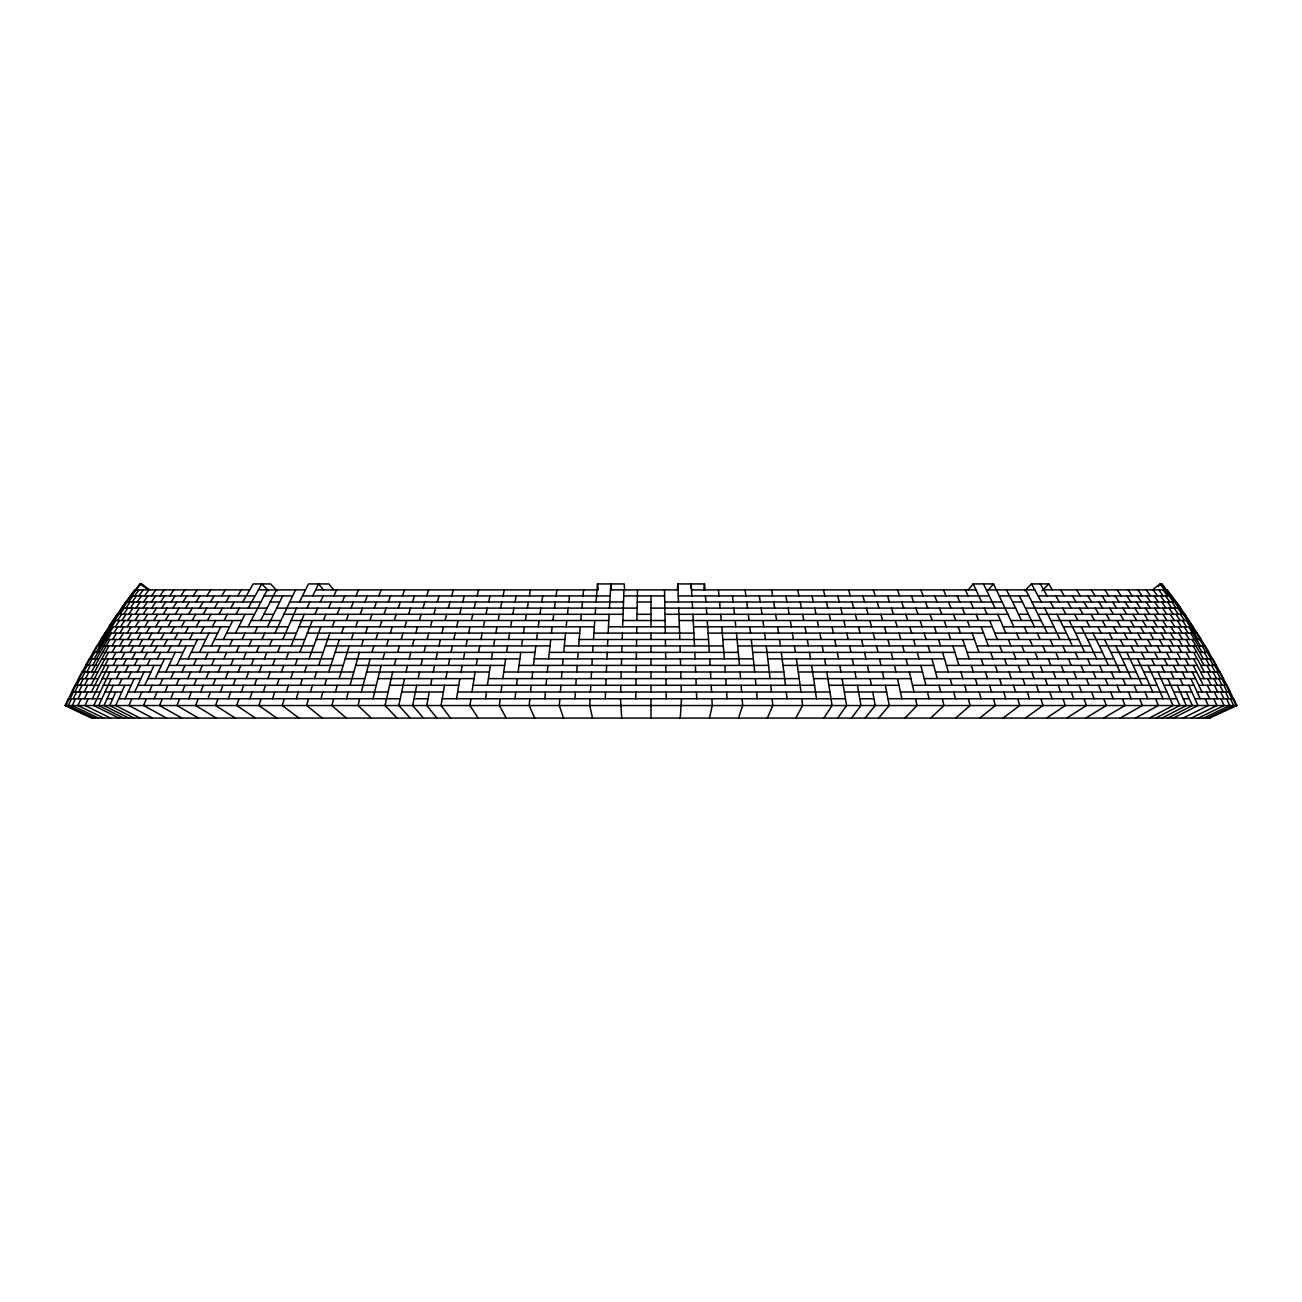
<?xml version="1.0" encoding="UTF-8"?>
<svg xmlns="http://www.w3.org/2000/svg" width="1302" height="1302" viewBox="0 0 1302 1302"><rect width="100%" height="100%" fill="white"/><g stroke="black" fill="none" stroke-linecap="round" stroke-linejoin="round"><path stroke-width="1.5" d="M635.75 698.751L635.832 692.013M635.929 685.291L636.011 678.635M636.108 671.995L636.206 665.403M636.287 658.861L636.385 652.367M636.499 645.906L636.597 639.494M636.694 633.114L636.808 626.799M636.906 620.517L637.475 589.887M620.501 698.751L621.721 718.069M620.68 692.013L620.859 685.291M621.038 678.635L621.217 671.995M621.412 665.403L621.591 658.861M621.803 652.367L621.998 645.906M622.193 639.494L622.405 633.114M622.616 626.799L623.967 589.887M605.284 698.751L605.544 692.013M605.804 685.291L606.081 678.635M606.358 671.995L606.634 665.403M606.927 658.861L607.22 652.367M607.513 645.906L607.822 639.494M590.099 698.751L589.757 705.538L592.524 718.069M608.132 633.114L609.108 614.3M590.441 692.013L590.783 685.291M591.157 678.635L591.515 671.995M609.45 608.115L610.833 583.931L611.452 589.887M591.889 665.403L592.28 658.861M592.67 652.367L593.077 645.906M574.947 698.751L575.37 692.013M593.484 639.494L594.754 620.517M575.809 685.291L576.265 678.635M677.382 589.887L677.789 583.931L704.512 583.931L704.984 589.887M576.721 671.995L577.193 665.403M595.193 614.3L595.632 608.115M559.844 698.751L559.339 705.538L563.489 718.069M577.681 658.861L578.169 652.367M596.088 601.996L597.488 583.931L624.211 583.931L624.618 589.887M560.365 692.013L560.885 685.291M578.658 645.906L580.22 626.799M561.422 678.635L561.976 671.995M562.545 665.403L563.115 658.861M580.757 620.517L581.31 614.3M544.806 698.751L545.408 692.013M563.701 652.367L565.54 633.114M581.864 608.115L582.433 601.996M546.026 685.291L546.661 678.635M583.003 595.925L583.589 589.887M529.849 698.751L529.182 705.538L534.683 718.069M547.296 671.995L547.947 665.403M690.76 587.902L691.167 583.931L691.867 595.925M566.175 626.799L566.809 620.517M530.532 692.013L531.232 685.291M548.63 658.861L550.713 639.494M567.477 614.3L568.144 608.115M531.948 678.635L532.681 671.995M680.279 718.069L681.499 698.751M514.974 698.751L515.738 692.013M568.828 601.996L569.511 595.925M533.429 665.403L535.773 645.906M551.446 633.114L552.178 626.799M516.536 685.291L517.333 678.635M500.196 698.751L499.366 705.538L506.218 718.069M552.927 620.517L553.692 614.3M518.163 671.995L520.735 652.367M501.042 692.013L501.921 685.291M536.587 639.494L537.417 633.114M554.473 608.115L555.27 601.996M703.698 589.887L704.512 583.931M538.263 626.799L539.109 620.517M556.068 595.925L556.882 589.887M485.516 698.751L486.443 692.013M502.8 678.635L505.599 658.861M521.63 645.906L522.541 639.494M539.988 614.3L540.867 608.115M470.933 698.751L469.941 705.538L478.127 718.069M487.404 685.291L490.398 665.403M523.469 633.114L524.413 626.799M541.778 601.996L542.69 595.925M506.576 652.367L507.568 645.906M471.959 692.013L475.149 671.995M525.373 620.517L526.35 614.3M456.497 698.751L459.866 678.635M508.577 639.494L509.603 633.114M491.44 658.861L492.514 652.367M527.343 608.115L528.368 601.996M444.568 685.291L441.036 705.538L450.525 718.069M510.644 626.799L511.719 620.517M493.604 645.906L494.711 639.494M476.272 665.403L477.395 658.861M529.393 595.925L530.435 589.887M512.809 614.3L513.916 608.115M429.269 692.013L426.779 705.538L436.919 718.069M461.038 671.995L462.243 665.403M478.566 652.367L479.738 645.906M495.834 633.114L496.99 626.799M515.039 601.996L516.178 595.925M445.805 678.635L447.074 671.995M498.161 620.517L499.35 614.3M416.705 685.291L412.685 705.538L423.459 718.069M463.479 658.861L464.733 652.367M480.943 639.494L482.179 633.114M430.571 685.291L431.89 678.635M448.36 665.403L449.678 658.861M500.57 608.115L501.791 601.996M404.499 678.635L398.77 705.538L410.163 718.069M466.002 645.906L467.304 639.494M483.433 626.799L484.702 620.517M433.224 671.995L434.608 665.403M451.029 652.367L452.396 645.906M503.044 595.925L504.33 589.887M468.639 633.114L469.989 626.799M486.004 614.3L487.322 608.115M418.105 678.635L419.537 671.995M392.651 671.995L385.001 705.538L397.029 718.069M436.024 658.861L437.456 652.367M709.476 718.069L712.243 705.538L711.901 698.751M453.796 639.494L455.212 633.114M471.373 620.517L472.772 614.3M488.657 601.996L490.024 595.925M421.002 665.403L422.499 658.861M372.958 698.751L381.193 665.403M438.92 645.906L440.418 639.494M406.012 671.995L407.559 665.403M456.677 626.799L458.141 620.517M359.661 698.751L358.05 705.538L371.282 718.069M474.188 608.115L475.637 601.996M424.029 652.367L425.591 645.906M441.931 633.114L443.477 626.799M459.655 614.3L461.185 608.115M409.154 658.861L410.765 652.367M477.118 595.925L478.615 589.887M361.305 692.013L370.11 658.861M346.544 698.751L348.269 692.013M394.294 665.403L395.954 658.861M427.17 639.494L428.797 633.114M333.654 698.751L331.896 705.538L346.316 718.069M445.056 620.517L446.667 614.3M462.731 601.996L464.309 595.925M412.409 645.906L414.085 639.494M430.441 626.799L432.118 620.517M397.663 652.367L399.405 645.906M350.026 685.291L359.433 652.367M448.295 608.115L449.955 601.996M335.444 692.013L337.267 685.291M320.959 698.751L322.831 692.013M382.951 658.861L384.741 652.367M415.81 633.114L417.551 626.799M308.509 698.751L306.621 705.538L322.18 718.069M433.826 614.3L435.568 608.115M401.179 639.494L402.985 633.114M451.648 595.925L453.373 589.887M339.155 678.635L349.164 645.906M386.564 645.906L388.419 639.494M419.325 620.517L421.132 614.3M324.735 685.291L326.688 678.635M310.446 692.013L312.415 685.291M437.326 601.996L439.116 595.925M284.308 698.751L282.274 705.538L298.939 718.069M296.286 698.751L298.288 692.013M371.981 652.367L373.902 645.906M404.824 626.799L406.696 620.517M422.971 608.115L424.843 601.996M390.323 633.114L392.26 626.799M328.69 671.995L339.317 639.494M314.449 678.635L316.516 671.995M375.855 639.494L377.84 633.114M408.6 614.3L410.537 608.115M286.375 692.013L288.491 685.291M300.339 685.291L302.438 678.635M261.1 698.751L258.952 705.538L276.675 718.069M272.574 698.751L274.706 692.013M361.435 645.906L363.47 639.494M394.229 620.517L396.231 614.3M426.73 595.925L428.667 589.887M379.875 626.799L381.925 620.517M318.632 665.403L329.878 633.114M412.506 601.996L414.508 595.925M738.511 718.069L742.661 705.538L742.156 698.751M304.587 671.995L306.767 665.403M238.982 698.751L236.704 705.538L255.436 718.069M290.671 678.635L292.885 671.995M249.903 698.751L252.165 692.013M263.313 692.013L265.559 685.291M276.903 685.291L279.133 678.635M365.553 633.114L367.669 626.799M398.266 608.115L400.332 601.996M351.296 639.494L353.46 633.114M384.025 614.3L386.157 608.115M309.013 658.861L320.894 626.799M217.971 698.751L215.595 705.538L235.271 718.069M369.817 620.517L372.014 614.3M228.338 698.751L230.714 692.013M241.309 692.013L243.686 685.291M281.427 671.995L283.771 665.403M295.147 665.403L297.458 658.861M402.432 595.925L404.58 589.887M254.492 685.291L256.868 678.635M267.87 678.635L270.23 671.995M355.658 626.799L357.904 620.517M341.563 633.114L343.858 626.799M388.338 601.996L390.535 595.925M198.164 698.751L195.674 705.538L216.246 718.069M374.244 608.115L376.506 601.996M207.913 698.751L210.419 692.013M220.429 692.013L222.935 685.291M299.818 652.367L312.334 620.517M233.172 685.291L235.662 678.635M246.127 678.635L248.617 671.995M272.639 665.403L275.096 658.861M286.147 658.861L288.588 652.367M259.293 671.995L261.767 665.403M360.198 614.3L362.526 608.115M346.186 620.517L348.578 614.3M179.595 698.751L176.991 705.538L198.425 718.069M188.725 698.751L191.329 692.013M332.27 626.799L334.695 620.517M378.817 595.925L381.16 589.887M200.72 692.013L203.34 685.291M212.991 685.291L215.611 678.635M225.49 678.635L228.11 671.995M291.078 645.906L304.229 614.3M162.311 698.751L159.625 705.538L181.824 718.069M238.217 671.995L240.837 665.403M277.603 652.367L280.174 645.906M364.885 601.996L367.278 595.925M251.156 665.403L253.76 658.861M264.29 658.861L266.877 652.367M170.79 698.751L173.508 692.013M350.987 608.115L353.444 601.996M182.264 692.013L184.982 685.291M337.153 614.3L339.659 608.115M146.377 698.751L143.594 705.538L166.526 718.069M194.014 685.291L196.748 678.635M323.401 620.517L325.956 614.3M206.025 678.635L208.759 671.995M154.173 698.751L156.989 692.013M218.28 671.995L221.031 665.403M230.78 665.403L233.514 658.861M282.778 639.494L296.579 608.115M243.507 658.861L246.224 652.367M256.413 652.367L259.131 645.906M269.514 645.906L272.199 639.494M131.827 698.751L128.963 705.538L152.546 718.069M165.077 692.013L167.909 685.291M355.951 595.925L358.489 589.887M176.275 685.291L179.123 678.635M342.214 601.996L344.802 595.925M138.923 698.751L141.82 692.013M187.781 678.635L190.629 671.995M328.56 608.115L331.196 601.996M124.78 685.291L115.748 705.538L139.949 718.069M199.531 671.995L202.396 665.403M149.225 692.013L152.139 685.291M314.97 614.3L317.672 608.115M115.715 692.013L109.694 705.538L134.155 718.069M211.559 665.403L214.423 658.861M125.073 698.751L134.204 678.635M223.814 658.861L226.678 652.367M767.317 718.069L772.818 705.538L772.151 698.751M113.225 685.291L104.014 705.538L128.735 718.069M159.853 685.291L162.799 678.635M236.313 652.367L239.145 645.906M249.007 645.906L251.839 639.494M261.881 639.494L264.697 633.114M274.934 633.114L295.505 589.887M111.256 678.635L98.708 705.538L123.657 718.069M170.79 678.635L173.752 671.995M134.757 692.013L143.969 671.995M182.02 671.995L184.998 665.403M144.782 685.291L154.075 665.403M333.882 595.925L336.616 589.887M193.542 665.403L196.504 658.861M88.162 698.751L85.069 705.538L110.637 718.069M205.309 658.861L208.287 652.367M320.39 601.996L323.173 595.925M306.995 608.115L309.827 601.996M155.133 678.635L164.491 658.861M217.336 652.367L220.315 645.906M81.049 698.751L77.908 705.538L103.802 718.069M109.791 671.995L93.777 705.538L118.954 718.069M229.591 645.906L232.553 639.494M242.058 639.494L245.004 633.114M165.793 671.995L175.2 652.367M254.72 633.114L257.65 626.799M267.561 626.799L282.648 595.925M75.483 698.751L72.31 705.538L98.464 718.069M92.312 698.751L108.831 665.403M71.512 698.751L68.306 705.538L94.639 718.069M176.763 665.403L186.219 645.906M1210.421 718.069L91.579 718.069L65.1 705.538L68.306 698.751L101.735 698.751M69.104 698.751L65.897 705.538L92.344 718.069M84.418 698.751L87.608 692.013M188.025 658.861L197.481 639.494M118.824 685.291L121.997 678.635M78.071 698.751L81.31 692.013M199.548 652.367L209.02 633.114M73.303 698.751L76.558 692.013M211.331 645.906L220.787 626.799M312.692 595.925L318.551 583.931L323.58 589.887M70.113 698.751L73.384 692.013M91.352 692.013L108.359 658.861M127.921 678.635L131.144 671.995M223.342 639.494L232.781 620.517M299.476 601.996L308.476 583.931L328.853 583.931L333.719 589.887M68.518 698.751L71.805 692.013M235.581 633.114L244.988 614.3M248.015 626.799L267.203 589.887M260.644 620.517L276.382 589.887M84.272 692.013L87.559 685.291M137.377 671.995L140.632 665.403M78.738 692.013L82.059 685.291M116.448 678.635L119.735 671.995M74.784 692.013L78.136 685.291M147.175 665.403L150.446 658.861M72.391 692.013L75.76 685.291M90.896 685.291L108.391 652.367M125.269 671.995L128.589 665.403M157.298 658.861L160.602 652.367M84.614 685.291L88.015 678.635M79.894 685.291L83.312 678.635M134.431 665.403L137.784 658.861M167.73 652.367L171.05 645.906M76.753 685.291L80.187 678.635M114.592 671.995L117.977 665.403M75.174 685.291L78.608 678.635M90.928 678.635L108.912 645.906M178.472 645.906L181.792 639.494M143.952 658.861L147.338 652.367M123.104 665.403L126.538 658.861M189.49 639.494L192.826 633.114M85.476 678.635L88.943 671.995M81.554 678.635L85.069 671.995M153.799 652.367L157.2 645.906M200.768 633.114L204.105 626.799M79.21 678.635L82.726 671.995M212.291 626.799L215.627 620.517M113.225 665.403L116.724 658.861M131.99 658.861L135.457 652.367M163.971 645.906L167.388 639.494M224.058 620.517L227.394 614.3M236.053 614.3L239.373 608.115M91.466 671.995L109.921 639.494M248.226 608.115L261.751 583.931L268.537 590.799M141.218 652.367L144.717 645.906M174.435 639.494L177.869 633.114M86.811 671.995L90.375 665.403M83.702 671.995L87.283 665.403M121.444 658.861L124.976 652.367M82.14 671.995L85.737 665.403M185.193 633.114L188.644 626.799M795.782 718.069L802.634 705.538L801.804 698.751M150.788 645.906L154.32 639.494M196.211 626.799L199.678 620.517M112.363 658.861L115.959 652.367M130.037 652.367L133.618 645.906M92.507 665.403L111.402 633.114M160.683 639.494L164.231 633.114M207.506 620.517L210.957 614.3M88.65 665.403L92.296 658.861M86.323 665.403L89.984 658.861M219.029 614.3L222.479 608.115M138.989 645.906L142.602 639.494M170.887 633.114L174.452 626.799M230.78 608.115L234.23 601.996M120.289 652.367L123.934 645.906M242.742 601.996L253.19 583.931L270.588 583.931L277.228 590.799M181.385 626.799L184.949 620.517M94.021 658.861L113.372 626.799M148.282 639.494L151.911 633.114M111.988 652.367L115.683 645.906M128.589 645.906L132.267 639.494M90.961 658.861L94.688 652.367M192.159 620.517L195.739 614.3M89.415 658.861L93.174 652.367M157.9 633.114L161.562 626.799M203.193 614.3L206.774 608.115M137.263 639.494L140.974 633.114M119.621 645.906L123.364 639.494M214.488 608.115L218.052 601.996M167.844 626.799L171.506 620.517M225.995 601.996L229.559 595.925M96.039 652.367L115.813 620.517M93.744 652.367L97.569 645.906M112.118 645.906L115.911 639.494M146.263 633.114L150.007 626.799M237.729 595.925L241.277 589.887M127.645 639.494L131.421 633.114M178.065 620.517L181.759 614.3M188.595 614.3L192.289 608.115M155.622 626.799L159.381 620.517M119.459 639.494L123.299 633.114M136.026 633.114L139.835 626.799M199.385 608.115L203.079 601.996M98.513 645.906L118.71 614.3M96.999 645.906L100.889 639.494M165.289 620.517L169.065 614.3M210.419 601.996L214.114 595.925M112.737 639.494L116.627 633.114M127.189 633.114L131.063 626.799M144.75 626.799L148.607 620.517M221.698 595.925L225.392 589.887M175.249 614.3L179.058 608.115M101.458 639.494L125.301 603.526M119.784 633.114L123.723 626.799M153.815 620.517L157.705 614.3M185.519 608.115L189.327 601.996M117.245 614.3L100.71 639.494L103.721 639.494M135.278 626.799L139.2 620.517M196.049 601.996L199.873 595.925M113.827 633.114L117.815 626.799M163.222 614.3L167.112 608.115M127.205 626.799L131.193 620.517M143.725 620.517L147.679 614.3M206.839 595.925L210.664 589.887M172.922 608.115L176.844 601.996M120.581 626.799L124.618 620.517M152.513 614.3L156.5 608.115M135.017 620.517L139.037 614.3M182.915 601.996L186.853 595.925M115.406 626.799L119.491 620.517M161.643 608.115L165.647 601.996M193.201 595.925L197.139 589.887M823.873 718.069L832.059 705.538L826.851 671.995M127.726 620.517L131.811 614.3M125.838 601.996L108.733 626.799L229.575 626.799M143.187 614.3L147.256 608.115M121.867 620.517L126.001 614.3M171.083 601.996L175.119 595.925M117.457 620.517L121.623 614.3M135.245 614.3L139.379 608.115M151.699 608.115L155.801 601.996M180.815 595.925L184.868 589.887M128.719 614.3L132.902 608.115M160.553 601.996L164.67 595.925M143.139 608.115L147.305 601.996M123.625 614.3L127.84 608.115M119.979 614.3L124.227 608.115M169.732 595.925L173.866 589.887M135.961 608.115L140.177 601.996M151.374 601.996L155.573 595.925M130.2 608.115L134.464 601.996M125.855 608.115L130.151 601.996M143.562 601.996L147.826 595.925M159.951 595.925L164.182 589.887M837.739 718.069L846.577 705.538L842.134 678.635M134.741 589.887L121.33 608.115L266.78 608.115M122.958 608.115L127.287 601.996M137.149 601.996L141.462 595.925M151.52 595.925L155.817 589.887M132.137 601.996L136.482 595.925M128.54 601.996L132.934 595.925M144.473 595.925L148.819 589.887M126.392 601.996L139.802 583.931L141.918 583.931L149.6 589.887M138.793 595.925L143.204 589.887M134.529 595.925L138.972 589.887M131.681 595.925L140.681 583.931M851.475 718.069L860.964 705.538L857.432 685.291M865.081 718.069L875.221 705.538L872.731 692.013M968.281 589.887L973.147 583.931L993.524 583.931L1013.851 626.799M878.541 718.069L889.315 705.538L885.295 685.291M988.348 589.887L993.524 583.931M904.971 718.069L916.999 705.538L915.534 698.751M1024.772 590.799L1031.412 583.931L1048.81 583.931L1052.358 589.887M1041.877 590.799L1048.81 583.931M930.718 718.069L943.95 705.538L942.339 698.751M955.684 718.069L970.104 705.538L968.346 698.751M979.82 718.069L995.379 705.538L993.491 698.751M1152.4 589.887L1160.082 583.931L1162.198 583.931L1192.518 626.799M1158.227 586.307L1161.319 583.931L1179.042 608.115M1003.061 718.069L1019.726 705.538L1017.692 698.751M1025.325 718.069L1043.048 705.538L1040.9 698.751M1046.564 718.069L1065.296 705.538L1063.018 698.751M1066.729 718.069L1086.405 705.538L1084.029 698.751M1085.754 718.069L1106.326 705.538L1103.836 698.751M1103.575 718.069L1125.009 705.538L1122.405 698.751M1120.176 718.069L1142.375 705.538L1139.689 698.751M1135.474 718.069L1158.406 705.538L1155.623 698.751M1149.454 718.069L1173.037 705.538L1158.031 671.995M1155.932 718.069L1179.824 705.538L1167.796 678.635M1162.051 718.069L1186.252 705.538L1177.22 685.291M1167.845 718.069L1192.306 705.538L1186.285 692.013M1173.265 718.069L1197.986 705.538L1188.775 685.291M1183.046 718.069L1208.223 705.538L1205.164 698.751M1191.363 718.069L1216.931 705.538L1213.838 698.751M1198.198 718.069L1224.092 705.538L1220.951 698.751M1203.536 718.069L1229.69 705.538L1226.517 698.751M1207.361 718.069L1233.694 705.538L1230.488 698.751M1209.656 718.069L1236.9 705.538L1233.694 698.751L1194.992 698.751M134.562 589.887L249.642 589.887M258.301 589.887L305.433 589.887M315.605 589.887L597.016 589.887M610.475 589.887L678.033 589.887M691.525 589.887L976.012 589.887L981.61 601.996M983.449 583.931L986.395 589.887L1034.797 589.887L1041.405 601.996M1040.249 583.931L1043.699 589.887L1164.606 589.887L1173.46 601.996M1165.843 589.887L1167.438 589.887M130.07 595.925L254.883 595.925M263.883 595.925L292.413 595.925M302.438 595.925L610.133 595.925M623.739 595.925L664.638 595.925M677.789 583.931L678.261 595.925L989.308 595.925L995.005 608.115M999.562 595.925L1028.873 595.925L1047.28 633.114M1038.117 595.925L1170.319 595.925M125.659 601.996L260.595 601.996M269.937 601.996L279.539 601.996M289.386 601.996L623.512 601.996M637.248 601.996L651 601.996M664.752 601.996L1002.524 601.996M1006.495 589.887L1012.614 601.996L1022.461 601.996L1034.439 626.799M1032.063 601.996L1176.341 601.996L1180.67 608.115L1025.537 608.115M276.463 608.115L637.134 608.115M651 608.115L1015.609 608.115L1021.435 620.517M117.05 614.3L254.199 614.3M263.688 614.3L273.453 614.3M283.462 614.3L623.056 614.3M637.02 614.3L651 614.3M664.98 614.3L1008.285 614.3M1018.538 614.3L1028.547 614.3M1038.312 614.3L1184.95 614.3L1188.4 620.517M112.867 620.517L241.798 620.517M251.091 620.517L280.565 620.517M290.916 620.517L608.783 620.517M622.828 620.517L665.094 620.517M678.716 608.115L679.172 620.517L1000.489 620.517L1005.811 633.114M1011.084 620.517L1041.356 620.517M1044.627 608.115L1050.909 620.517L1187.489 620.517L1195.627 633.114M238.657 626.799L288.149 626.799M298.825 626.799L594.314 626.799M608.457 626.799L679.384 626.799M693.543 626.799L992.254 626.799L997.316 639.494M1003.175 626.799L1053.985 626.799L1059.942 639.494M1057.012 614.3L1063.343 626.799L1190.288 626.799L1198.279 639.494M1191.59 626.799L1193.267 626.799L1184.755 614.3M104.681 633.114L106.373 633.114M107.675 633.114L217.58 633.114M226.434 633.114L296.189 633.114M307.191 633.114L579.699 633.114M593.891 633.114L693.868 633.114L694.487 645.906M707.246 620.517L708.109 633.114L983.58 633.114L988.381 645.906M994.809 633.114L1066.419 633.114L1072.409 645.906M1069.219 620.517L1075.566 633.114L1192.648 633.114L1200.46 645.906M1194.325 633.114L1197.319 633.114L1201.29 639.494L1196.587 639.494M105.413 639.494L205.797 639.494M214.423 639.494L304.684 639.494M315.995 639.494L564.922 639.494M579.178 639.494L708.516 639.494L709.33 652.367M721.78 626.799L722.822 639.494L974.449 639.494L979.006 652.367M986.005 639.494L1078.658 639.494L1084.664 652.367M1081.213 626.799L1087.577 639.494L1194.52 639.494L1202.153 652.367M101.54 645.906L96.804 645.906L92.979 652.367L99.847 652.367M103.623 645.906L194.275 645.906M202.64 645.906L313.619 645.906M325.256 645.906L550.014 645.906M564.303 645.906L723.342 645.906L724.319 658.861M736.46 633.114L737.697 645.906L964.896 645.906L969.193 658.861M976.744 645.906L1090.669 645.906L1096.691 658.861M1092.98 633.114L1099.36 645.906L1195.92 645.906L1203.373 658.861M1198.377 645.906L1205.196 645.906L1209.021 652.367L1199.679 652.367M102.321 652.367L182.996 652.367M191.117 652.367L322.994 652.367M334.94 652.367L534.976 652.367M549.314 652.367L738.299 652.367L739.455 665.403M751.287 639.494L752.686 652.367L954.919 652.367L958.972 665.403M967.061 652.367L1102.452 652.367L1108.458 665.403M1104.519 639.494L1110.883 652.367L1196.831 652.367L1204.106 665.403M98.626 658.861L89.22 658.861L85.541 665.403L97.894 665.403M101.491 658.861L172.01 658.861M179.855 658.861L332.807 658.861M345.03 658.861L519.856 658.861M534.194 658.861L753.37 658.861L754.704 671.995M766.227 645.906L767.806 658.861L944.536 658.861L948.328 671.995M956.97 658.861L1113.975 658.861L1119.98 671.995M1115.781 645.906L1122.145 658.861L1197.254 658.861L1204.334 671.995M1200.509 658.861L1212.78 658.861L1216.459 665.403L1200.835 665.403M101.165 665.403L161.302 665.403M168.869 665.403L343.028 665.403M355.544 665.403L504.655 665.403M518.993 665.403L768.571 665.403L770.052 678.635M781.265 652.367L783.007 665.403L933.729 665.403L937.294 678.635M946.456 665.403L1125.237 665.403L1131.21 678.635M1126.8 652.367L1133.131 665.403L1197.189 665.403L1204.073 678.635M97.666 671.995L81.945 671.995L78.413 678.635L97.927 678.635M101.328 671.995L150.902 671.995M158.177 671.995L353.672 671.995M366.464 671.995L489.373 671.995M503.711 671.995L783.837 671.995L785.464 685.291M796.401 658.861L798.289 671.995L922.532 671.995L925.852 685.291M935.536 671.995L1136.207 671.995L1142.147 685.291M1137.509 658.861L1143.823 671.995L1196.619 671.995L1203.308 685.291M1200.672 671.995L1220.055 671.995L1223.587 678.635L1200.005 678.635M101.995 678.635L140.828 678.635M147.81 678.635L364.706 678.635M377.792 678.635L474.058 678.635M488.38 678.635L799.2 678.635L800.958 692.013M811.602 665.403L813.62 678.635L910.944 678.635L914.037 692.013M924.208 678.635L1146.867 678.635L1152.775 692.013M1147.925 665.403L1154.19 678.635L1195.562 678.635L1202.039 692.013M98.692 685.291L74.979 685.291L71.61 692.013L99.961 692.013M103.167 685.291L131.079 685.291M137.752 685.291L376.148 685.291M389.493 685.291L458.711 685.291M473 685.291L814.596 685.291L816.484 698.751M829 685.291L898.982 685.291L901.847 698.751M912.507 685.291L1157.218 685.291L1163.077 698.751M1164.248 685.291L1193.983 685.291L1200.265 698.751M1198.833 685.291L1227.021 685.291L1230.39 692.013L1197.156 692.013M104.844 692.013L121.688 692.013M128.052 692.013L387.963 692.013M401.569 692.013L443.364 692.013M457.588 692.013L830.041 692.013M844.412 692.013L886.662 692.013M900.431 692.013L1167.243 692.013M1173.948 692.013L1191.916 692.013M107.008 698.751L112.672 698.751M118.694 698.751L400.153 698.751M414.003 698.751L428.016 698.751M442.175 698.751L845.503 698.751M859.825 698.751L873.984 698.751M887.997 698.751L1176.927 698.751M1183.306 698.751L1189.328 698.751M65.1 705.538L1236.9 705.538M139.802 583.931L148.395 589.887M1160.082 583.931L1164.606 589.887M1167.259 589.887L1176.341 601.996M1163.028 589.887L1167.471 595.925M1158.796 589.887L1163.207 595.925M1153.181 589.887L1157.527 595.925M1165.518 595.925L1169.863 601.996M1146.183 589.887L1150.48 595.925M1160.538 595.925L1164.851 601.996M1176.162 601.996L1184.95 614.3M1171.849 601.996L1176.145 608.115M1154.174 595.925L1158.438 601.996M1137.818 589.887L1142.049 595.925M1167.536 601.996L1171.8 608.115M1146.427 595.925L1150.626 601.996M1177.773 608.115L1182.021 614.3M1161.823 601.996L1166.039 608.115M1128.134 589.887L1132.268 595.925M1174.16 608.115L1178.375 614.3M1154.695 601.996L1158.861 608.115M1137.33 595.925L1141.447 601.996M1169.098 608.115L1173.281 614.3M1183.29 614.3L1187.489 620.517M1117.132 589.887L1121.185 595.925M1180.377 614.3L1184.543 620.517M1162.621 608.115L1166.755 614.3M1146.199 601.996L1150.301 608.115M1175.999 614.3L1180.133 620.517M1126.881 595.925L1130.917 601.996M1170.189 614.3L1174.274 620.517M1154.744 608.115L1158.813 614.3M1186.187 620.517L1190.288 626.799M1136.353 601.996L1140.357 608.115M1104.861 589.887L1108.799 595.925M1182.509 620.517L1186.594 626.799M1162.963 614.3L1166.983 620.517M1115.147 595.925L1119.085 601.996M1145.5 608.115L1149.487 614.3M1177.382 620.517L1181.419 626.799M1193.071 626.799L1197.124 633.114M1193.527 628.378L1200.542 639.494M1125.156 601.996L1129.078 608.115M1188.628 626.799L1192.648 633.114M1170.807 620.517L1174.795 626.799M1154.321 614.3L1158.275 620.517M1091.336 589.887L1095.161 595.925M1184.185 626.799L1188.173 633.114M1134.888 608.115L1138.778 614.3M1102.127 595.925L1105.951 601.996M1162.8 620.517L1166.722 626.799M1178.277 626.799L1182.216 633.114M1144.295 614.3L1148.185 620.517M1112.673 601.996L1116.481 608.115M1190.598 633.114L1194.52 639.494M1122.942 608.115L1126.751 614.3M1170.937 626.799L1174.811 633.114M1153.393 620.517L1157.25 626.799M1076.608 589.887L1080.302 595.925M1185.373 633.114L1189.263 639.494M1087.886 595.925L1091.581 601.996M1201.111 639.494L1205.001 645.906M1199.598 639.494L1203.487 645.906M1132.935 614.3L1136.711 620.517M1178.701 633.114L1182.542 639.494M1162.165 626.799L1165.974 633.114M1098.921 601.996L1102.615 608.115M1142.619 620.517L1146.378 626.799M1192.079 639.494L1195.92 645.906M1109.711 608.115L1113.405 614.3M1170.579 633.114L1174.355 639.494M1204.431 645.906L1208.256 652.367M1186.089 639.494L1189.882 645.906M1151.993 626.799L1155.737 633.114M1120.241 614.3L1123.935 620.517M1202.153 645.906L1205.961 652.367M1060.723 589.887L1064.271 595.925M1072.441 595.925L1076.005 601.996M1130.494 620.517L1134.156 626.799M1178.636 639.494L1182.379 645.906M1161.026 633.114L1164.737 639.494M1083.948 601.996L1087.512 608.115M1193.088 645.906L1196.831 652.367M1095.226 608.115L1098.807 614.3M1140.438 626.799L1144.1 633.114M1208.826 652.367L1212.585 658.861M1207.312 652.367L1211.039 658.861M1169.733 639.494L1173.411 645.906M1106.261 614.3L1109.841 620.517M1204.252 652.367L1207.979 658.861M1186.317 645.906L1190.012 652.367M1150.089 633.114L1153.718 639.494M1117.051 620.517L1120.615 626.799M1031.412 583.931L1034.797 589.887M1055.841 595.925L1059.258 601.996M1043.699 589.887L1047.117 595.925M1178.066 645.906L1181.711 652.367M1159.398 639.494L1163.012 645.906M1127.548 626.799L1131.112 633.114M1067.77 601.996L1071.221 608.115M1212.016 658.861L1215.677 665.403M1193.608 652.367L1197.254 658.861M1209.704 658.861L1213.35 665.403M1079.521 608.115L1082.971 614.3M1137.769 633.114L1141.317 639.494M1091.043 614.3L1094.494 620.517M1205.864 658.861L1209.493 665.403M1186.041 652.367L1189.637 658.861M1168.382 645.906L1171.963 652.367M1102.322 620.517L1105.789 626.799M1147.68 639.494L1151.212 645.906M1216.263 665.403L1219.86 671.995M1214.717 665.403L1218.298 671.995M1113.356 626.799L1116.807 633.114M1193.641 658.861L1197.189 665.403M1177.024 652.367L1180.556 658.861M1211.625 665.403L1215.189 671.995M1157.283 645.906L1160.782 652.367M1124.131 633.114L1127.565 639.494M1050.47 601.996L1053.774 608.115M1025.618 589.887L1028.873 595.925M1206.987 665.403L1210.534 671.995M1062.627 608.115L1065.947 614.3M1185.276 658.861L1188.775 665.403M1134.612 639.494L1138.029 645.906M1074.606 614.3L1077.942 620.517M1166.543 652.367L1170.01 658.861M1086.373 620.517L1089.709 626.799M1219.274 671.995L1222.79 678.635M1216.931 671.995L1220.446 678.635M1144.8 645.906L1148.201 652.367M1097.895 626.799L1101.232 633.114M1213.057 671.995L1216.524 678.635M1193.169 665.403L1196.619 671.995M1175.462 658.861L1178.896 665.403M1109.174 633.114L1112.51 639.494M1154.662 652.367L1158.048 658.861M1207.621 671.995L1211.072 678.635M1120.208 639.494L1123.528 645.906M1223.392 678.635L1226.826 685.291M1221.813 678.635L1225.247 685.291M1184.023 665.403L1187.408 671.995M1164.216 658.861L1167.568 665.403M1130.95 645.906L1134.27 652.367M1019.352 595.925L1022.461 601.996M1218.688 678.635L1222.106 685.291M1213.985 678.635L1217.386 685.291M1141.398 652.367L1144.702 658.861M1192.209 671.995L1195.562 678.635M1173.411 665.403L1176.731 671.995M1207.751 678.635L1211.104 685.291M1226.24 685.291L1229.609 692.013M1151.554 658.861L1154.825 665.403M1223.864 685.291L1227.216 692.013M1219.941 685.291L1223.262 692.013M1182.265 671.995L1185.552 678.635M1161.368 665.403L1164.623 671.995M1214.44 685.291L1217.728 692.013M1230.195 692.013L1233.482 698.751M1050.909 620.517L1053.985 626.799M1012.614 601.996L1015.609 608.115M1228.616 692.013L1231.887 698.751M1190.744 678.635L1193.983 685.291M1170.856 671.995L1174.078 678.635M1075.566 633.114L1078.658 639.494M1063.343 626.799L1066.419 633.114M1225.442 692.013L1228.697 698.751M1207.393 685.291L1210.648 692.013M1087.577 639.494L1090.669 645.906M986.395 589.887L989.308 595.925M1220.69 692.013L1223.929 698.751M1099.36 645.906L1102.452 652.367M973.147 583.931L976.012 589.887M1180.003 678.635L1183.176 685.291M1110.883 652.367L1113.975 658.861M1214.392 692.013L1217.582 698.751M1232.896 698.751L1236.103 705.538M1122.145 658.861L1125.237 665.403M1206.531 692.013L1209.688 698.751M1133.131 665.403L1136.207 671.995M1143.823 671.995L1146.867 678.635M1154.19 678.635L1157.218 685.291M965.384 589.887L968.118 595.925M1050.161 639.494L1052.993 645.906M1037.303 633.114L1040.119 639.494M1024.267 626.799L1027.066 633.114M1075.322 652.367L1078.186 658.861M1062.855 645.906L1065.687 652.367M997.771 614.3L1000.489 620.517M1087.577 658.861L1090.441 665.403M984.328 608.115L987.03 614.3M1099.604 665.403L1102.468 671.995M970.804 601.996L973.44 608.115M1111.371 671.995L1114.219 678.635M1122.877 678.635L1125.725 685.291M957.198 595.925L959.786 601.996M1134.091 685.291L1136.923 692.013M943.511 589.887L946.049 595.925M1042.869 645.906L1045.587 652.367M1068.486 658.861L1071.221 665.403M1055.776 652.367L1058.493 658.861M1029.801 639.494L1032.486 645.906M1016.553 633.114L1019.222 639.494M1145.011 692.013L1147.827 698.751M1080.969 665.403L1083.72 671.995M989.666 620.517L992.254 626.799M1093.241 671.995L1095.975 678.635M1105.252 678.635L1107.986 685.291M976.044 614.3L978.599 620.517M1117.018 685.291L1119.736 692.013M962.341 608.115L964.847 614.3M1128.492 692.013L1131.21 698.751M948.556 601.996L951.013 608.115M1061.163 665.403L1063.783 671.995M1048.24 658.861L1050.844 665.403M1035.123 652.367L1037.71 658.861M1021.826 645.906L1024.397 652.367M1073.89 671.995L1076.51 678.635M1008.383 639.494L1010.922 645.906M934.722 595.925L937.114 601.996M1086.389 678.635L1089.009 685.291M1098.66 685.291L1101.28 692.013M981.106 626.799L983.58 633.114M920.839 589.887L923.183 595.925M1110.671 692.013L1113.275 698.751M967.305 620.517L969.73 626.799M953.422 614.3L955.814 620.517M1066.338 678.635L1068.828 685.291M1053.383 671.995L1055.873 678.635M1040.233 665.403L1042.707 671.995M1026.904 658.861L1029.361 665.403M1013.412 652.367L1015.853 658.861M939.474 608.115L941.802 614.3M1079.065 685.291L1081.571 692.013M999.773 645.906L1002.182 652.367M1091.581 692.013L1094.087 698.751M925.494 601.996L927.756 608.115M972.122 633.114L974.449 639.494M958.142 626.799L960.437 633.114M911.465 595.925L913.662 601.996M944.096 620.517L946.342 626.799M1058.314 685.291L1060.691 692.013M1045.132 678.635L1047.508 685.291M1031.77 671.995L1034.13 678.635M1018.229 665.403L1020.573 671.995M897.42 589.887L899.568 595.925M1071.286 692.013L1073.662 698.751M1004.542 658.861L1006.853 665.403M929.986 614.3L932.183 620.517M990.708 652.367L992.987 658.861M962.683 639.494L964.896 645.906M915.843 608.115L917.975 614.3M948.54 633.114L950.704 639.494M901.668 601.996L903.734 608.115M1049.835 692.013L1052.097 698.751M1036.441 685.291L1038.687 692.013M1022.867 678.635L1025.097 685.291M1009.115 671.995L1011.328 678.635M934.331 626.799L936.447 633.114M995.233 665.403L997.413 671.995M981.203 658.861L983.368 665.403M920.075 620.517L922.125 626.799M887.492 595.925L889.494 601.996M952.836 645.906L954.919 652.367M905.769 614.3L907.771 620.517M873.333 589.887L875.269 595.925M938.53 639.494L940.565 645.906M1027.294 692.013L1029.426 698.751M1013.509 685.291L1015.625 692.013M999.562 678.635L1001.661 685.291M891.463 608.115L893.4 614.3M985.484 671.995L987.551 678.635M924.16 633.114L926.145 639.494M971.276 665.403L973.31 671.995M909.74 626.799L911.677 633.114M877.157 601.996L879.029 608.115M942.567 652.367L944.536 658.861M1003.712 692.013L1005.714 698.751M895.304 620.517L897.176 626.799M989.585 685.291L991.554 692.013M928.098 645.906L930.019 652.367M862.884 595.925L864.674 601.996M975.312 678.635L977.265 685.291M913.581 639.494L915.436 645.906M880.868 614.3L882.675 620.517M960.925 671.995L962.845 678.635M848.627 589.887L850.352 595.925M899.015 633.114L900.821 639.494M931.89 658.861L933.729 665.403M866.432 608.115L868.174 614.3M979.169 692.013L981.041 698.751M917.259 652.367L919.049 658.861M884.449 626.799L886.19 633.114M964.733 685.291L966.556 692.013M950.167 678.635L951.974 685.291M852.045 601.996L853.705 608.115M902.595 645.906L904.337 652.367M869.882 620.517L871.559 626.799M887.915 639.494L889.591 645.906M920.807 665.403L922.532 671.995M837.691 595.925L839.269 601.996M855.333 614.3L856.944 620.517M953.731 692.013L955.456 698.751M906.046 658.861L907.706 665.403M873.203 633.114L874.83 639.494M939.019 685.291L940.695 692.013M891.235 652.367L892.846 658.861M840.815 608.115L842.345 614.3M823.385 589.887L824.882 595.925M858.523 626.799L860.069 633.114M909.349 671.995L910.944 678.635M876.409 645.906L877.971 652.367M826.363 601.996L827.812 608.115M894.441 665.403L895.988 671.995M843.859 620.517L845.323 626.799M927.463 692.013L929.042 698.751M861.582 639.494L863.08 645.906M879.501 658.861L880.998 665.403M846.788 633.114L848.204 639.494M829.228 614.3L830.627 620.517M811.976 595.925L813.343 601.996M897.501 678.635L898.982 685.291M864.544 652.367L865.976 658.861M882.463 671.995L883.895 678.635M832.011 626.799L833.361 633.114M814.678 608.115L815.996 614.3M849.604 645.906L850.971 652.367M797.67 589.887L798.956 595.925M867.392 665.403L868.776 671.995M834.696 639.494L835.998 645.906M817.298 620.517L818.567 626.799M852.322 658.861L853.64 665.403M800.209 601.996L801.43 608.115M870.11 678.635L871.429 685.291M837.267 652.367L838.521 658.861M819.821 633.114L821.057 639.494M802.65 614.3L803.839 620.517M854.926 671.995L856.195 678.635M785.822 595.925L786.961 601.996M839.757 665.403L840.962 671.995M822.262 645.906L823.434 652.367M805.01 626.799L806.166 633.114M788.084 608.115L789.191 614.3M824.605 658.861L825.728 665.403M771.565 589.887L772.607 595.925M807.289 639.494L808.396 645.906M790.281 620.517L791.356 626.799M773.632 601.996L774.657 608.115M809.486 652.367L810.56 658.861M792.397 633.114L793.423 639.494M775.65 614.3L776.627 620.517M794.432 645.906L795.424 652.367M759.31 595.925L760.222 601.996M777.587 626.799L778.531 633.114M813.62 678.635L814.596 685.291M761.133 608.115L762.012 614.3M779.459 639.494L780.37 645.906M798.289 671.995L799.2 678.635M762.891 620.517L763.737 626.799M745.118 589.887L745.932 595.925M597.488 583.931L598.302 589.887M764.583 633.114L765.413 639.494M783.007 665.403L783.837 671.995M746.73 601.996L747.527 608.115M748.308 614.3L749.073 620.517M767.806 658.861L768.571 665.403M749.822 626.799L750.554 633.114M786.262 692.013L787.026 698.751M732.489 595.925L733.172 601.996M733.856 608.115L734.523 614.3M770.768 685.291L771.468 692.013M752.686 652.367L753.37 658.861M735.191 620.517L735.825 626.799M718.411 589.887L718.997 595.925M755.339 678.635L755.974 685.291M737.697 645.906L738.299 652.367M719.567 601.996L720.136 608.115M756.592 692.013L757.194 698.751M720.69 614.3L721.243 620.517M740.024 671.995L740.578 678.635M722.822 639.494L723.342 645.906M741.115 685.291L741.635 692.013M705.456 595.925L705.912 601.996M706.368 608.115L706.807 614.3M724.807 665.403L725.279 671.995M725.735 678.635L726.19 685.291M708.109 633.114L708.516 639.494M726.63 692.013L727.053 698.751M709.72 658.861L710.111 665.403M710.485 671.995L710.843 678.635M692.225 601.996L692.55 608.115M711.217 685.291L711.559 692.013M692.892 614.3L693.868 633.114M694.78 652.367L695.073 658.861M695.366 665.403L695.642 671.995M695.919 678.635L696.196 685.291M696.456 692.013L696.716 698.751M678.261 595.925L678.488 601.996M679.172 620.517L679.807 639.494M680.002 645.906L680.197 652.367M680.409 658.861L680.588 665.403M680.783 671.995L680.962 678.635M681.141 685.291L681.32 692.013M664.525 589.887L665.306 633.114M665.403 639.494L665.501 645.906M665.615 652.367L665.713 658.861M665.794 665.403L665.892 671.995M665.989 678.635L666.071 685.291M666.168 692.013L666.25 698.751M651 595.925L651 626.799M651 633.114L651 639.494M651 645.906L651 652.367M651 658.861L651 665.403M651 671.995L651 678.635M651 685.291L651 692.013M651 698.751L651 718.069"/></g></svg>
